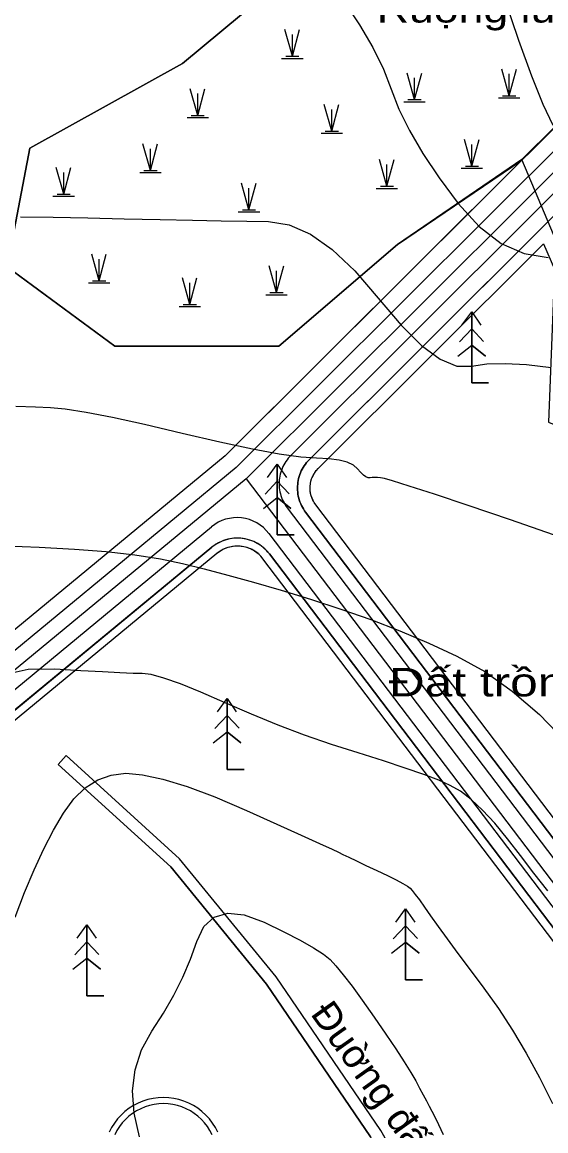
# Model space of a CAD drawing. Header units: metres. Extents: x 532950 to 537618, y 1849954 to 1853119.
# Drawn here: x 534192.4 to 534323, y 1851699.2 to 1851975.9 of the extents above; entities that cross this region are included whole.
import ezdxf

# ---------------------------------------------------------------- set-up
doc = ezdxf.new("R2010")
doc.units = ezdxf.units.M
doc.header["$LTSCALE"] = 3.1
for name, color, linetype, lineweight in [('11', 7, 'Continuous', 13), ('12', 7, 'Continuous', 13), ('29', 7, 'Continuous', 13), ('45', 7, 'Continuous', 13), ('46', 7, 'Continuous', 13), ('52', 7, 'Continuous', 13), ('53', 7, 'Continuous', 13), ('55', 7, 'Continuous', 13), ('58', 7, 'Continuous', 13), ('9', 7, 'Continuous', 13)]:
    doc.layers.add(name, color=color, linetype=linetype, lineweight=lineweight)

msp = doc.modelspace()

# ---------------------------------------------------------------- linework, layer by layer
at = {"layer": '11'}
for points in [[(534431.22, 1852044.41), (534248.25, 1851861.97), (534062.73, 1851708.69)], [(534248.25, 1851861.97), (534343.27, 1851736.79), (534346.22, 1851732.83), (534349.1, 1851728.83), (534351.92, 1851724.78), (534354.68, 1851720.68), (534357.36, 1851716.54), (534359.97, 1851712.36), (534362.52, 1851708.14), (534365, 1851703.87), (534367.4, 1851699.56), (534369.74, 1851695.22)]]:
    msp.add_lwpolyline(points, dxfattribs=at)
at = {"layer": '12'}
for points in [[(534351.15, 1851742.76), (534265.59, 1851855.49), (534265.24, 1851856), (534264.93, 1851856.53), (534264.68, 1851857.09), (534264.48, 1851857.68), (534264.33, 1851858.27), (534264.23, 1851858.88), (534264.19, 1851859.5), (534264.21, 1851860.11), (534264.28, 1851860.72), (534264.4, 1851861.32), (534264.58, 1851861.91), (534264.81, 1851862.48), (534265.09, 1851863.03), (534265.42, 1851863.55), (534265.79, 1851864.04), (534266.21, 1851864.5), (534322.47, 1851920.59), (534325.14, 1851914.26)], [(534265.54, 1851863.73), (534265.75, 1851863.99), (534265.97, 1851864.25), (534266.21, 1851864.5), (534322.47, 1851920.59)], [(534322.47, 1851920.59), (534325.14, 1851914.26), (534323.67, 1851876.1), (534363.27, 1851859.97), (534398.02, 1851827.91), (534428.33, 1851763), (534427.44, 1851731.08), (534438.11, 1851713.3), (534441.61, 1851663.48)], [(534351.15, 1851742.76), (534265.59, 1851855.49), (534265.39, 1851855.77), (534265.2, 1851856.05), (534265.03, 1851856.35), (534264.88, 1851856.65), (534264.74, 1851856.96), (534264.61, 1851857.27), (534264.5, 1851857.59), (534264.41, 1851857.92), (534264.33, 1851858.25), (534264.27, 1851858.59), (534264.23, 1851858.92), (534264.2, 1851859.26), (534264.19, 1851859.6), (534264.2, 1851859.94), (534264.22, 1851860.28), (534264.26, 1851860.62), (534264.32, 1851860.95), (534264.39, 1851861.28), (534264.48, 1851861.61), (534264.59, 1851861.93), (534264.71, 1851862.25), (534264.85, 1851862.56), (534265, 1851862.87), (534265.16, 1851863.16), (534265.35, 1851863.45), (534265.54, 1851863.73)]]:
    msp.add_lwpolyline(points, dxfattribs=at)
at = {"layer": '29'}
for points in [[(534361.91, 1851691.31), (534349.93, 1851711.93), (534336.3, 1851731.5), (534252.44, 1851841.98), (534251.98, 1851842.53), (534251.48, 1851843.04), (534250.93, 1851843.5), (534250.34, 1851843.91), (534249.72, 1851844.26), (534249.07, 1851844.56), (534248.39, 1851844.8), (534247.7, 1851844.98), (534246.99, 1851845.09), (534246.28, 1851845.14), (534245.56, 1851845.13), (534244.85, 1851845.05), (534244.15, 1851844.91), (534243.46, 1851844.71), (534242.79, 1851844.44), (534242.15, 1851844.12), (534241.55, 1851843.74), (534240.97, 1851843.31), (534072.31, 1851703.96)], [(534336.3, 1851731.5), (534252.44, 1851841.98), (534252.16, 1851842.33), (534251.87, 1851842.66), (534251.55, 1851842.97), (534251.22, 1851843.27), (534250.87, 1851843.54), (534250.51, 1851843.8), (534250.13, 1851844.04), (534249.74, 1851844.25), (534249.34, 1851844.44), (534248.93, 1851844.61), (534248.51, 1851844.76), (534248.08, 1851844.89), (534247.65, 1851844.99), (534247.21, 1851845.06), (534246.77, 1851845.11), (534246.33, 1851845.14), (534245.88, 1851845.14), (534245.44, 1851845.12), (534245, 1851845.07), (534244.56, 1851845), (534244.12, 1851844.9), (534243.69, 1851844.78), (534243.27, 1851844.64), (534242.86, 1851844.47), (534242.46, 1851844.28), (534242.07, 1851844.07), (534241.69, 1851843.84), (534241.32, 1851843.58), (534240.97, 1851843.31), (534072.31, 1851703.96)]]:
    msp.add_lwpolyline(points, dxfattribs=at)
at = {"layer": '45'}
msp.add_lwpolyline([(534317.02, 1851941.62), (534341.97, 1851966.36), (534345.35, 1851988.6), (534345.65, 1852005.86), (534342.72, 1852019.6), (534343.77, 1852033.72), (534349.9, 1852051.97), (534351.37, 1852063.16), (534319.84, 1852064.29), (534287.39, 1852051.6), (534266.23, 1851993.79), (534232.37, 1851965.59), (534194.29, 1851944.44), (534188.64, 1851914.83), (534215.45, 1851895.09), (534256.36, 1851895.09), (534285.98, 1851920.47)], close=True, dxfattribs=at)
at = {"layer": '46'}
msp.add_lwpolyline([(534266.23, 1851993.79), (534232.37, 1851965.59), (534194.29, 1851944.44), (534188.64, 1851914.83), (534215.45, 1851895.09), (534256.36, 1851895.09), (534285.98, 1851920.47), (534317.06, 1851941.52), (534243.04, 1851867.72), (534057.44, 1851714.37)], dxfattribs=at)
at = {"layer": '52'}
for p, q in [((534418.03, 1852036.55), (534245.73, 1851864.75)), ((534245.73, 1851864.75), (534060.17, 1851711.44)), ((534066.65, 1851707.07), (534239.59, 1851849.95)), ((534253.93, 1851848.29), (534340.28, 1851734.52))]:
    msp.add_line(p, q, dxfattribs=at)
msp.add_lwpolyline([(534351.88, 1851960.01), (534259.41, 1851867.8), (534259.06, 1851867.44), (534258.74, 1851867.06), (534258.44, 1851866.67), (534258.15, 1851866.27), (534257.89, 1851865.85), (534257.64, 1851865.42), (534257.42, 1851864.98), (534257.22, 1851864.52), (534257.04, 1851864.06), (534256.89, 1851863.59), (534256.76, 1851863.11), (534256.65, 1851862.63), (534256.57, 1851862.14), (534256.51, 1851861.65), (534256.48, 1851861.16), (534256.47, 1851860.66), (534256.48, 1851860.17), (534256.52, 1851859.67), (534256.59, 1851859.18), (534256.67, 1851858.69), (534256.79, 1851858.21), (534256.92, 1851857.74), (534257.08, 1851857.27), (534257.26, 1851856.81), (534257.47, 1851856.36), (534257.69, 1851855.92), (534257.94, 1851855.49), (534258.21, 1851855.07), (534258.5, 1851854.67), (534346.26, 1851739.05)], dxfattribs=at)
msp.add_arc((534245.96, 1851842.25), 10, 37.1986, 129.5634, dxfattribs=at)
at = {"layer": '53'}
for p, q in [((534071.03, 1851705.5), (534239.7, 1851844.85)), ((534254.03, 1851843.19), (534337.89, 1851732.7))]:
    msp.add_line(p, q, dxfattribs=at)
for points in [[(534415.06, 1852039.24), (534243.04, 1851867.72), (534057.44, 1851714.37)], [(534350.2, 1851952.68), (534263.99, 1851866.72), (534263.65, 1851866.36), (534263.32, 1851865.99), (534263.02, 1851865.6), (534262.74, 1851865.19), (534262.47, 1851864.77), (534262.23, 1851864.34), (534262, 1851863.9), (534261.8, 1851863.45), (534261.63, 1851862.98), (534261.47, 1851862.51), (534261.34, 1851862.04), (534261.24, 1851861.55), (534261.15, 1851861.06), (534261.1, 1851860.57), (534261.06, 1851860.08), (534261.05, 1851859.58), (534261.07, 1851859.09), (534261.11, 1851858.6), (534261.17, 1851858.1), (534261.26, 1851857.62), (534261.37, 1851857.13), (534261.51, 1851856.66), (534261.66, 1851856.19), (534261.85, 1851855.73), (534262.05, 1851855.28), (534262.28, 1851854.84), (534262.53, 1851854.41), (534262.8, 1851853.99), (534263.09, 1851853.59), (534348.65, 1851740.87)]]:
    msp.add_lwpolyline(points, dxfattribs=at)
msp.add_arc((534246.07, 1851837.14), 10, 37.1986, 129.5634, dxfattribs=at)
at = {"layer": '55'}
for p, q in [((534259.77, 1851967.41), (534257.91, 1851974.06)), ((534259.77, 1851967.41), (534261.56, 1851974.06)), ((534259.77, 1851967.41), (534259.77, 1851972.84)), ((534257.1, 1851966.9), (534262.44, 1851966.9)), ((534258.13, 1851967.41), (534261.42, 1851967.41)), ((534313.87, 1851957.58), (534312.01, 1851964.22)), ((534313.87, 1851957.58), (534315.66, 1851964.22)), ((534290.27, 1851956.59), (534288.4, 1851963.24)), ((534290.27, 1851956.59), (534292.05, 1851963.24)), ((534290.27, 1851956.59), (534290.27, 1851962.02)), ((534313.87, 1851957.58), (534313.87, 1851963.01)), ((534236.16, 1851952.66), (534234.3, 1851959.31)), ((534236.16, 1851952.66), (534237.95, 1851959.31)), ((534236.16, 1851952.66), (534236.16, 1851958.09)), ((534269.61, 1851948.73), (534267.75, 1851955.38)), ((534269.61, 1851948.73), (534271.4, 1851955.38)), ((534287.59, 1851956.08), (534292.93, 1851956.08)), ((534288.62, 1851956.59), (534291.91, 1851956.59)), ((534311.2, 1851957.07), (534316.54, 1851957.07)), ((534312.23, 1851957.58), (534315.52, 1851957.58)), ((534234.52, 1851952.66), (534237.81, 1851952.66)), ((534269.61, 1851948.73), (534269.61, 1851954.16)), ((534233.49, 1851952.15), (534238.83, 1851952.15)), ((534266.94, 1851948.22), (534272.27, 1851948.22)), ((534267.96, 1851948.73), (534271.25, 1851948.73)), ((534224.36, 1851938.9), (534222.5, 1851945.54)), ((534224.36, 1851938.9), (534226.15, 1851945.54)), ((534224.36, 1851938.9), (534224.36, 1851944.33)), ((534304.58, 1851939.97), (534302.72, 1851946.61)), ((534304.58, 1851939.97), (534306.37, 1851946.61)), ((534304.58, 1851939.97), (534304.58, 1851945.4)), ((534283.38, 1851934.97), (534281.52, 1851941.61)), ((534283.38, 1851934.97), (534285.17, 1851941.61)), ((534202.72, 1851933), (534200.86, 1851939.64)), ((534202.72, 1851933), (534204.51, 1851939.64)), ((534222.71, 1851938.9), (534226.01, 1851938.9)), ((534283.38, 1851934.97), (534283.38, 1851940.4)), ((534301.91, 1851939.45), (534307.24, 1851939.45)), ((534302.93, 1851939.97), (534306.23, 1851939.97)), ((534202.72, 1851933), (534202.72, 1851938.43)), ((534221.69, 1851938.39), (534227.02, 1851938.39)), ((534248.95, 1851929.07), (534247.09, 1851935.71)), ((534248.95, 1851929.07), (534250.74, 1851935.71)), ((534248.95, 1851929.07), (534248.95, 1851934.5)), ((534280.71, 1851934.45), (534286.04, 1851934.45)), ((534281.73, 1851934.97), (534285.03, 1851934.97)), ((534200.05, 1851932.49), (534205.38, 1851932.49)), ((534201.07, 1851933), (534204.37, 1851933)), ((534246.28, 1851928.55), (534251.62, 1851928.55)), ((534247.31, 1851929.07), (534250.6, 1851929.07)), ((534211.57, 1851911.37), (534209.71, 1851918.02)), ((534211.57, 1851911.37), (534213.36, 1851918.02)), ((534211.57, 1851911.37), (534211.57, 1851916.8)), ((534255.84, 1851908.42), (534253.98, 1851915.07)), ((534255.84, 1851908.42), (534257.62, 1851915.07)), ((534255.84, 1851908.42), (534255.84, 1851913.85)), ((534209.93, 1851911.37), (534213.22, 1851911.37)), ((534234.2, 1851905.47), (534232.33, 1851912.12)), ((534234.2, 1851905.47), (534235.98, 1851912.12)), ((534234.2, 1851905.47), (534234.2, 1851910.9)), ((534208.9, 1851910.86), (534214.24, 1851910.86)), ((534254.19, 1851908.42), (534257.48, 1851908.42)), ((534232.55, 1851905.47), (534235.84, 1851905.47)), ((534253.16, 1851907.91), (534258.5, 1851907.91)), ((534231.52, 1851904.96), (534236.86, 1851904.96)), ((534304.52, 1851903.59), (534304.52, 1851885.92)), ((534301.46, 1851896.15), (534304.52, 1851899.35)), ((534307.5, 1851896.21), (534304.52, 1851899.35)), ((534301.04, 1851892.52), (534304.52, 1851895.3)), ((534307.93, 1851892.53), (534304.52, 1851895.3)), ((534304.52, 1851885.92), (534308.72, 1851885.92)), ((534256.02, 1851865.59), (534256.02, 1851847.92)), ((534252.96, 1851858.15), (534256.02, 1851861.35)), ((534259, 1851858.21), (534256.02, 1851861.35)), ((534252.54, 1851854.52), (534256.02, 1851857.3)), ((534259.43, 1851854.53), (534256.02, 1851857.3)), ((534256.02, 1851847.92), (534260.22, 1851847.92)), ((534243.52, 1851807.09), (534243.52, 1851789.42)), ((534240.46, 1851799.65), (534243.52, 1851802.85)), ((534246.5, 1851799.71), (534243.52, 1851802.85)), ((534240.04, 1851796.02), (534243.52, 1851798.8)), ((534246.93, 1851796.03), (534243.52, 1851798.8)), ((534231.6, 1851767.12), (534203.36, 1851792.87)), ((534243.52, 1851789.42), (534247.72, 1851789.42)), ((534288.02, 1851754.59), (534288.02, 1851736.92)), ((534208.52, 1851750.59), (534208.52, 1851732.92)), ((534284.96, 1851747.15), (534288.02, 1851750.35)), ((534291, 1851747.21), (534288.02, 1851750.35)), ((534205.46, 1851743.15), (534208.52, 1851746.35)), ((534211.5, 1851743.21), (534208.52, 1851746.35)), ((534284.54, 1851743.52), (534288.02, 1851746.3)), ((534291.43, 1851743.53), (534288.02, 1851746.3)), ((534205.04, 1851739.52), (534208.52, 1851742.3)), ((534211.93, 1851739.53), (534208.52, 1851742.3)), ((534281.81, 1851699.26), (534255.7, 1851737.63)), ((534288.02, 1851736.92), (534292.22, 1851736.92)), ((534208.52, 1851732.92), (534212.72, 1851732.92))]:
    msp.add_line(p, q, dxfattribs=at)
for points in [[(534443.84, 1851690.46), (534441.19, 1851714.27), (534430.6, 1851731.91), (534431.49, 1851763.66), (534420.9, 1851786.59), (534400.6, 1851829.8), (534364.98, 1851862.67), (534326.89, 1851878.18), (534328.3, 1851914.83), (534317.02, 1851941.62), (534285.98, 1851920.47), (534256.36, 1851895.09), (534215.45, 1851895.09), (534188.64, 1851914.83), (534194.29, 1851944.44), (534232.37, 1851965.59), (534266.23, 1851993.79)], [(534272.45, 1851981.39), (534276.53, 1851975.3), (534279.89, 1851969.57), (534282.52, 1851964.21), (534284.44, 1851959.2), (534286.35, 1851954.2), (534288.98, 1851948.85), (534292.32, 1851943.14), (534296.38, 1851937.08), (534301.16, 1851930.67), (534306.41, 1851924.89), (534311.9, 1851920.72), (534317.63, 1851918.16), (534323.59, 1851917.22)], [(534324.86, 1851950.15), (534322.35, 1851955.4), (534319.49, 1851962.47), (534316.29, 1851971.34), (534312.73, 1851982.02)], [(534191.91, 1851927.35), (534200.08, 1851927.25), (534208.72, 1851927.09), (534217.85, 1851926.88), (534226.78, 1851926.65), (534234.85, 1851926.47), (534242.05, 1851926.32), (534248.38, 1851926.22), (534253.85, 1851926.15), (534258.97, 1851925.35), (534264.27, 1851923.03), (534269.74, 1851919.21), (534275.39, 1851913.89), (534281.22, 1851907.05), (534286.88, 1851900.3), (534292.03, 1851895.22), (534296.68, 1851891.82), (534300.83, 1851890.09), (534304.47, 1851890.04), (534308.26, 1851890.62), (534312.84, 1851890.76), (534318.21, 1851890.47), (534324.38, 1851889.74)], [(534302.09, 1851900.3), (534304.52, 1851903.59), (534306.79, 1851900.3)], [(534302.09, 1851900.3), (534304.52, 1851903.59), (534306.79, 1851900.3)], [(534308.72, 1851885.92), (534304.52, 1851885.92), (534304.52, 1851903.59)], [(534301.46, 1851896.15), (534304.52, 1851899.35), (534307.5, 1851896.21)], [(534301.04, 1851892.52), (534304.52, 1851895.3), (534307.93, 1851892.53)], [(534324.96, 1851847.99), (534314.23, 1851851.74), (534303.67, 1851855.29), (534295.25, 1851858.09), (534288.95, 1851860.15), (534284.78, 1851861.45), (534282.73, 1851862.01), (534281.8, 1851862.16), (534280.98, 1851862.26), (534280.26, 1851862.3), (534279.65, 1851862.28), (534279.15, 1851862.2), (534278.66, 1851862.21), (534278.11, 1851862.44), (534277.49, 1851862.89), (534276.8, 1851863.57), (534276.04, 1851864.47), (534275, 1851865.39), (534273.46, 1851866.11), (534271.42, 1851866.63), (534268.87, 1851866.95), (534265.83, 1851867.08), (534261.85, 1851867.36), (534256.5, 1851868.11), (534249.79, 1851869.35), (534241.71, 1851871.06), (534232.27, 1851873.26), (534222.86, 1851875.47), (534214.86, 1851877.21), (534208.29, 1851878.49), (534203.13, 1851879.31), (534199.39, 1851879.67), (534195.71, 1851879.82), (534190.76, 1851880.03)], [(534253.59, 1851862.3), (534256.02, 1851865.59), (534258.29, 1851862.3)], [(534253.59, 1851862.3), (534256.02, 1851865.59), (534258.29, 1851862.3)], [(534260.22, 1851847.92), (534256.02, 1851847.92), (534256.02, 1851865.59)], [(534252.96, 1851858.15), (534256.02, 1851861.35), (534259, 1851858.21)], [(534252.54, 1851854.52), (534256.02, 1851857.3), (534259.43, 1851854.53)], [(534188.15, 1851845.19), (534196.64, 1851844.85), (534205.39, 1851844.39), (534213.34, 1851843.76), (534220.49, 1851842.96), (534226.84, 1851841.98), (534232.39, 1851840.82), (534237.78, 1851839.47), (534243.68, 1851837.9), (534250.06, 1851836.11), (534256.95, 1851834.11), (534264.33, 1851831.88), (534271.89, 1851829.44), (534279.32, 1851826.8), (534286.62, 1851823.96), (534293.8, 1851820.91), (534300.85, 1851817.66), (534307.78, 1851813.81), (534314.64, 1851808.95), (534321.4, 1851803.09), (534328.07, 1851796.23)], [(534323.48, 1851759.07), (534320.06, 1851763.54), (534316.7, 1851767.88), (534313.42, 1851772.09), (534310.25, 1851775.95), (534307.24, 1851779.21), (534304.39, 1851781.87), (534301.7, 1851783.94), (534299.16, 1851785.42), (534296.28, 1851786.69), (534292.54, 1851788.13), (534287.95, 1851789.75), (534282.51, 1851791.55), (534276.21, 1851793.52), (534269.51, 1851795.66), (534262.84, 1851797.99), (534256.2, 1851800.49), (534249.6, 1851803.17), (534243.03, 1851806.02), (534236.96, 1851808.67), (534231.85, 1851810.73), (534227.71, 1851812.19), (534224.53, 1851813.07), (534222.31, 1851813.35), (534220.04, 1851813.38), (534216.74, 1851813.51), (534212.38, 1851813.73), (534206.98, 1851814.05), (534200.53, 1851814.46), (534193.89, 1851814.32), (534187.9, 1851812.98)], [(534241.09, 1851803.8), (534243.52, 1851807.09), (534245.79, 1851803.8)], [(534241.09, 1851803.8), (534243.52, 1851807.09), (534245.79, 1851803.8)], [(534247.72, 1851789.42), (534243.52, 1851789.42), (534243.52, 1851807.09)], [(534240.46, 1851799.65), (534243.52, 1851802.85), (534246.5, 1851799.71)], [(534240.04, 1851796.02), (534243.52, 1851798.8), (534246.93, 1851796.03)], [(534294.61, 1851676.75), (534281.81, 1851699.26), (534255.7, 1851737.63), (534231.6, 1851767.12), (534203.36, 1851792.87), (534201.34, 1851790.66), (534229.42, 1851765.05), (534253.29, 1851735.83), (534279.26, 1851697.67)], [(534307.4, 1851654.24), (534281.81, 1851699.26), (534255.7, 1851737.63), (534231.6, 1851767.12), (534203.36, 1851792.87)], [(534304.79, 1851652.76), (534279.26, 1851697.67), (534253.29, 1851735.83), (534229.42, 1851765.05), (534201.34, 1851790.66)], [(534190.61, 1851752.51), (534192.95, 1851758.69), (534195.33, 1851764.37), (534197.73, 1851769.56), (534200.17, 1851774.26), (534202.64, 1851778.46), (534205.25, 1851782.03), (534208.12, 1851784.81), (534211.23, 1851786.8), (534214.59, 1851788.01), (534218.2, 1851788.43), (534222.39, 1851788.09), (534227.49, 1851786.99), (534233.52, 1851785.14), (534240.45, 1851782.53), (534248.31, 1851779.18), (534255.88, 1851775.77), (534261.96, 1851773.02), (534266.56, 1851770.93), (534269.68, 1851769.5), (534271.31, 1851768.73), (534272.4, 1851768.19)], [(534272.4, 1851768.19), (534273.9, 1851767.47), (534275.81, 1851766.56), (534278.12, 1851765.46), (534280.84, 1851764.17), (534283.51, 1851762.89), (534285.67, 1851761.81), (534287.33, 1851760.93), (534288.48, 1851760.25), (534289.13, 1851759.76), (534289.65, 1851759.18), (534290.43, 1851758.19), (534291.46, 1851756.81), (534292.74, 1851755.02), (534294.28, 1851752.84), (534296.14, 1851750.21), (534298.4, 1851747.09), (534301.06, 1851743.47), (534304.12, 1851739.37), (534307.57, 1851734.77), (534311.18, 1851729.74), (534314.69, 1851724.35), (534318.12, 1851718.6), (534321.45, 1851712.48), (534324.68, 1851706)], [(534221.66, 1851697.71), (534220.3, 1851703.6), (534219.93, 1851709.17), (534220.55, 1851714.45), (534222.15, 1851719.41), (534224.73, 1851724.07), (534227.64, 1851728.57), (534230.21, 1851733.06), (534232.45, 1851737.53), (534234.35, 1851742), (534235.91, 1851746.45), (534237.7, 1851750.2), (534240.28, 1851752.56), (534243.64, 1851753.53), (534247.79, 1851753.1), (534252.72, 1851751.28), (534257.64, 1851748.9), (534261.75, 1851746.77), (534265.04, 1851744.89), (534267.52, 1851743.28), (534269.19, 1851741.92), (534270.63, 1851740.36), (534272.46, 1851738.15), (534274.66, 1851735.29), (534277.23, 1851731.77), (534280.19, 1851727.59), (534283.12, 1851723.35), (534285.62, 1851719.64), (534287.69, 1851716.44), (534289.33, 1851713.77), (534290.55, 1851711.63), (534291.51, 1851709.82), (534292.39, 1851708.16), (534293.2, 1851706.66), (534293.92, 1851705.31), (534294.57, 1851704.11), (534295.29, 1851702.71), (534296.23, 1851700.76), (534297.38, 1851698.24)], [(534285.59, 1851751.3), (534288.02, 1851754.59), (534290.29, 1851751.3)], [(534285.59, 1851751.3), (534288.02, 1851754.59), (534290.29, 1851751.3)], [(534292.22, 1851736.92), (534288.02, 1851736.92), (534288.02, 1851754.59)], [(534206.09, 1851747.3), (534208.52, 1851750.59), (534210.79, 1851747.3)], [(534206.09, 1851747.3), (534208.52, 1851750.59), (534210.79, 1851747.3)], [(534212.72, 1851732.92), (534208.52, 1851732.92), (534208.52, 1851750.59)], [(534284.96, 1851747.15), (534288.02, 1851750.35), (534291, 1851747.21)], [(534205.46, 1851743.15), (534208.52, 1851746.35), (534211.5, 1851743.21)], [(534284.54, 1851743.52), (534288.02, 1851746.3), (534291.43, 1851743.53)], [(534205.04, 1851739.52), (534208.52, 1851742.3), (534211.93, 1851739.53)]]:
    msp.add_lwpolyline(points, dxfattribs=at)
at = {"layer": '58'}
msp.add_lwpolyline([(534317.02, 1851941.62), (534341.97, 1851966.36), (534345.22, 1851987.69), (534345.65, 1852005.86), (534342.72, 1852019.6), (534343.77, 1852033.72), (534349.9, 1852051.97), (534351.37, 1852063.16), (534319.84, 1852064.29), (534287.39, 1852051.6), (534266.23, 1851993.79), (534232.37, 1851965.59), (534194.29, 1851944.44), (534188.64, 1851914.83), (534215.45, 1851895.09), (534256.36, 1851895.09), (534285.98, 1851920.47)], close=True, dxfattribs=at)
for points in [[(534266.23, 1851993.79), (534232.37, 1851965.59), (534194.29, 1851944.44), (534188.64, 1851914.83), (534215.45, 1851895.09), (534256.36, 1851895.09), (534285.98, 1851920.47), (534317.06, 1851941.52), (534243.04, 1851867.72), (534057.44, 1851714.37)], [(534263.09, 1851853.59), (534262.8, 1851853.99), (534262.53, 1851854.41), (534262.28, 1851854.84), (534262.05, 1851855.28), (534261.85, 1851855.73), (534261.66, 1851856.19), (534261.51, 1851856.66), (534261.37, 1851857.13), (534261.26, 1851857.62), (534261.17, 1851858.1), (534261.11, 1851858.6), (534261.07, 1851859.09), (534261.05, 1851859.58), (534261.06, 1851860.08), (534261.1, 1851860.57), (534261.15, 1851861.06), (534261.24, 1851861.55), (534261.34, 1851862.04), (534261.47, 1851862.51), (534261.63, 1851862.98), (534261.8, 1851863.45), (534262, 1851863.9), (534262.23, 1851864.34), (534262.47, 1851864.77), (534262.74, 1851865.19), (534263.02, 1851865.6), (534263.32, 1851865.99), (534263.65, 1851866.36), (534263.99, 1851866.72), (534323.55, 1851926.11)], [(534375.71, 1851698.36), (534373.32, 1851702.8), (534370.86, 1851707.21), (534368.33, 1851711.57), (534365.73, 1851715.89), (534363.05, 1851720.17), (534360.31, 1851724.4), (534357.49, 1851728.59), (534354.61, 1851732.73), (534351.66, 1851736.82), (534348.65, 1851740.87), (534263.09, 1851853.59)], [(534337.89, 1851732.7), (534254.03, 1851843.19), (534253.69, 1851843.62), (534253.31, 1851844.04), (534252.92, 1851844.43), (534252.5, 1851844.8), (534252.07, 1851845.14), (534251.62, 1851845.46), (534251.15, 1851845.76), (534250.66, 1851846.03), (534250.16, 1851846.27), (534249.64, 1851846.48), (534249.12, 1851846.67), (534248.59, 1851846.82), (534248.04, 1851846.95), (534247.5, 1851847.04), (534246.95, 1851847.1), (534246.39, 1851847.14), (534245.83, 1851847.14), (534245.28, 1851847.11), (534244.73, 1851847.05), (534244.18, 1851846.96), (534243.64, 1851846.84), (534243.1, 1851846.69), (534242.57, 1851846.51), (534242.06, 1851846.3), (534241.56, 1851846.07), (534241.07, 1851845.8), (534240.59, 1851845.51), (534240.14, 1851845.19), (534239.7, 1851844.85), (534071.03, 1851705.5)]]:
    msp.add_lwpolyline(points, dxfattribs=at)
at = {"layer": '9'}
for points in [[(534241.16, 1851698.88), (534240.56, 1851700.04), (534239.86, 1851701.14), (534239.07, 1851702.17), (534238.19, 1851703.14), (534237.22, 1851704.02), (534236.19, 1851704.81), (534235.09, 1851705.51), (534233.93, 1851706.11), (534232.73, 1851706.61), (534231.48, 1851707), (534230.21, 1851707.29), (534228.92, 1851707.46), (534227.62, 1851707.51), (534226.31, 1851707.46), (534225.02, 1851707.29), (534223.75, 1851707), (534222.5, 1851706.61), (534221.3, 1851706.11), (534220.14, 1851705.51), (534219.04, 1851704.81), (534218.01, 1851704.02), (534217.05, 1851703.14), (534216.16, 1851702.17), (534215.37, 1851701.14), (534214.67, 1851700.04), (534214.07, 1851698.88)], [(534239.76, 1851698.23), (534239.22, 1851699.27), (534238.59, 1851700.25), (534237.88, 1851701.18), (534237.09, 1851702.04), (534236.23, 1851702.83), (534235.3, 1851703.54), (534234.32, 1851704.17), (534233.28, 1851704.71), (534232.2, 1851705.16), (534231.08, 1851705.51), (534229.94, 1851705.76), (534228.78, 1851705.92), (534227.62, 1851705.97), (534226.45, 1851705.92), (534225.29, 1851705.76), (534224.15, 1851705.51), (534223.03, 1851705.16), (534221.95, 1851704.71), (534220.92, 1851704.17), (534219.93, 1851703.54), (534219, 1851702.83), (534218.14, 1851702.04), (534217.35, 1851701.18), (534216.64, 1851700.25), (534216.01, 1851699.27), (534215.47, 1851698.23)]]:
    msp.add_lwpolyline(points, dxfattribs=at)

# ---------------------------------------------------------------- texts
at = {"layer": '55'}
for s, height, width, p in [('Ruộng lúa', 6.657, 1.25, (534280.83, 1851975.84)), ('Đất trồng cà phê', 7.122, 1.3, (534283.84, 1851807.63))]:
    msp.add_text(s, height=height, dxfattribs=dict(at, width=width)).set_placement(p)
msp.add_text('D', height=0.01, dxfattribs=at).set_placement((534253.84, 1851786.44))
at = {"layer": '55', "width": 1.05}
msp.add_text('Đuờng đất', height=6.882, rotation=305.42, dxfattribs=at).set_placement((534264.11, 1851728.41))

doc.saveas('drawing.dxf')
